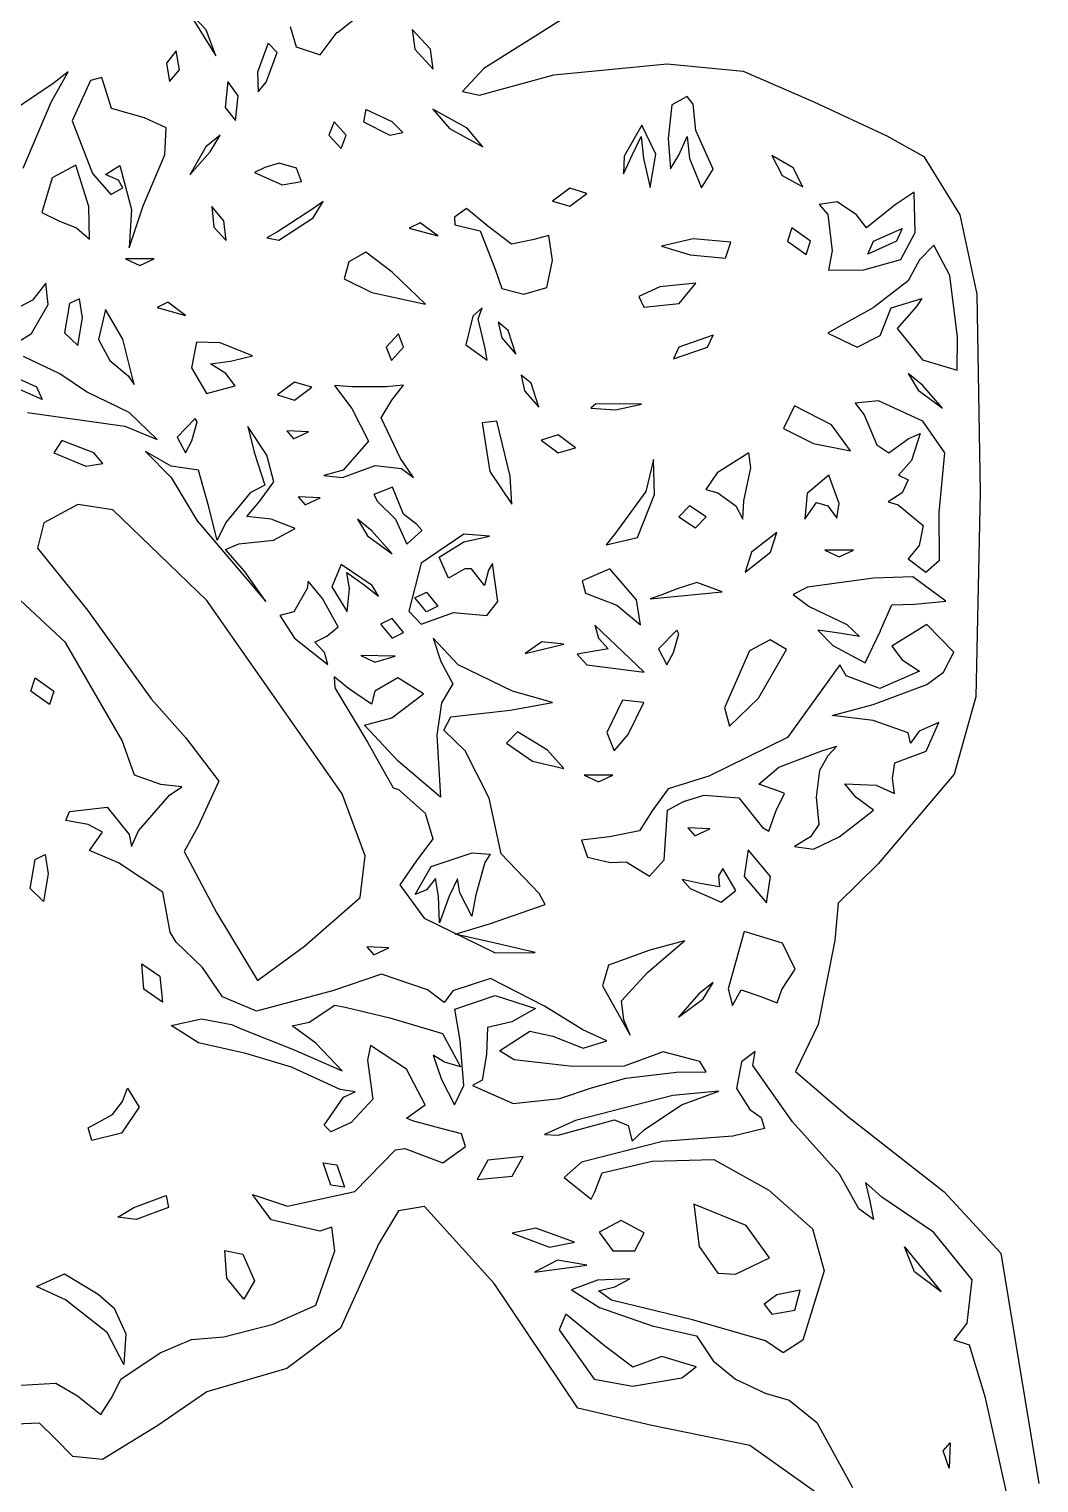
# Model space of a CAD drawing. Extents: x 46 to 171, y 41 to 252.
# Drawn here: x 108.91 to 116.54, y 207.52 to 218.51 of the extents above; entities that cross this region are included whole.
import ezdxf

# ---------------------------------------------------------------- set-up
doc = ezdxf.new("R2010")
doc.units = 0

msp = doc.modelspace()

# ---------------------------------------------------------------- linework, layer by layer
at = {"layer": 'Layer 1'}
for p, q in [((113.387863, 218.868762), (112.347603, 218.213102)), ((110.24952, 218.504743), (110.1064, 218.657203)), ((110.1064, 218.657203), (110.32187, 218.309213)), ((111.24078, 218.486843), (111.48819, 218.682483)), ((110.32187, 218.309213), (110.24947, 218.504743)), ((110.24947, 218.504743), (110.24952, 218.504743)), ((110.883392, 218.531478), (110.93056, 218.376203)), ((111.110485, 218.318064), (111.23956, 218.487153)), ((111.23956, 218.487153), (111.24078, 218.486843)), ((111.94562, 218.359213), (111.8077, 218.509263)), ((111.8077, 218.509263), (111.8276, 218.359213)), ((110.717096, 218.405003), (110.63623, 218.185403)), ((110.786, 218.334203), (110.717096, 218.405003)), ((110.93056, 218.376203), (111.110485, 218.318064)), ((110.02297, 218.347893), (109.94927, 218.254793)), ((110.04677, 218.202243), (110.02297, 218.347893)), ((110.70313, 218.110403), (110.78593, 218.334223)), ((110.78593, 218.334223), (110.786, 218.334203)), ((111.8276, 218.359213), (111.96552, 218.209163)), ((111.96552, 218.209163), (111.94562, 218.359213)), ((111.94562, 218.359213), (111.94562, 218.359213)), ((109.07818, 217.959067), (109.20477, 218.188612)), ((109.20477, 218.188612), (109.09148, 218.101117)), ((109.94927, 218.254793), (109.971683, 218.116193)), ((109.971683, 218.116193), (110.04667, 218.202293)), ((110.04667, 218.202293), (110.04677, 218.202243)), ((110.63623, 218.185403), (110.641405, 218.038081)), ((112.347603, 218.213102), (112.186725, 218.040766)), ((112.315003, 218.011012), (112.878473, 218.165332)), ((112.878473, 218.165332), (113.734583, 218.248132)), ((113.734583, 218.248132), (114.309653, 218.193332)), ((114.309653, 218.193332), (114.842373, 217.960442)), ((109.09148, 218.101117), (108.75244, 217.870657)), ((109.3736, 218.121693), (109.236207, 217.817002)), ((109.4612, 218.145293), (109.3736, 218.121693)), ((109.532877, 217.911101), (109.4612, 218.145293)), ((110.41221, 218.116413), (110.39251, 217.917763)), ((110.49011, 218.007653), (110.41221, 218.116413)), ((110.641405, 218.038081), (110.70313, 218.110403)), ((112.186725, 218.040766), (112.315003, 218.011012)), ((108.86675, 217.458887), (109.07818, 217.959067)), ((110.471823, 217.820401), (110.49001, 218.007663)), ((110.49001, 218.007663), (110.49011, 218.007653)), ((113.768397, 217.937861), (113.74081, 217.683843)), ((113.88642, 218.001063), (113.768397, 217.937861)), ((113.93052, 217.942963), (113.88642, 218.001063)), ((113.95222, 217.743653), (113.93052, 217.942963)), ((114.842373, 217.960442), (115.394253, 217.705462)), ((109.78208, 217.841353), (109.532877, 217.911101)), ((109.945901, 217.765838), (109.78208, 217.841353)), ((110.39251, 217.917763), (110.471823, 217.820401)), ((111.456757, 217.904193), (111.43749, 217.809243)), ((111.65421, 217.809243), (111.456757, 217.904193)), ((112.22278, 217.762403), (111.96272, 217.905723)), ((111.96272, 217.905723), (112.08765, 217.759223)), ((109.236207, 217.817002), (109.3898, 217.420083)), ((109.93609, 217.561353), (109.945901, 217.765838)), ((111.21565, 217.809243), (111.17745, 217.709203)), ((111.30745, 217.709203), (111.21565, 217.809243)), ((111.43749, 217.809243), (111.63765, 217.710743)), ((111.63765, 217.710743), (111.735331, 217.729018)), ((111.65425, 217.809243), (111.65421, 217.809243)), ((111.735331, 217.729018), (111.65425, 217.809243)), ((112.08765, 217.759223), (112.340776, 217.621272)), ((112.22278, 217.762223), (112.22278, 217.762403)), ((112.340776, 217.621272), (112.22278, 217.762223)), ((113.541557, 217.784251), (113.41038, 217.550493)), ((113.64803, 217.567093), (113.541557, 217.784251)), ((114.08148, 217.451583), (113.95222, 217.743653)), ((110.24555, 217.622003), (110.12658, 217.409173)), ((110.353884, 217.709254), (110.24555, 217.622003)), ((110.27825, 217.584203), (110.353884, 217.709254)), ((111.17745, 217.709203), (111.26925, 217.609173)), ((111.26925, 217.609173), (111.30745, 217.709203)), ((111.30745, 217.709203), (111.30745, 217.709203)), ((113.46928, 217.558493), (113.53878, 217.698944)), ((113.53878, 217.698944), (113.55518, 217.533493)), ((113.74081, 217.683843), (113.759585, 217.456282)), ((113.82141, 217.558803), (113.886197, 217.698426)), ((113.886197, 217.698426), (113.90201, 217.533803)), ((115.394253, 217.705462), (115.675308, 217.547597)), ((109.77183, 217.176383), (109.93603, 217.561293)), ((109.93603, 217.561293), (109.93609, 217.561353)), ((110.12658, 217.409173), (110.27828, 217.584233)), ((110.27828, 217.584233), (110.27825, 217.584203)), ((110.80159, 217.498283), (110.69323, 217.463983)), ((110.93232, 217.461383), (110.80159, 217.498283)), ((113.40443, 217.416894), (113.46928, 217.558493)), ((113.41038, 217.550493), (113.40443, 217.416894)), ((113.55518, 217.533493), (113.60458, 217.313724)), ((113.60458, 217.313724), (113.64798, 217.566793)), ((113.64798, 217.566793), (113.64803, 217.567093)), ((113.759585, 217.456282), (113.82141, 217.558803)), ((113.90201, 217.533803), (113.99437, 217.312594)), ((114.68656, 217.461583), (114.52675, 217.556183)), ((114.52675, 217.556183), (114.60415, 217.405243)), ((115.675308, 217.547597), (115.946163, 217.108422)), ((109.08453, 217.387343), (109.006806, 217.125148)), ((109.263286, 217.483463), (109.08453, 217.387343)), ((109.36243, 217.170893), (109.263286, 217.483463)), ((109.3898, 217.420083), (109.529226, 217.261658)), ((109.48691, 217.411103), (109.59527, 217.481503)), ((109.58699, 217.368203), (109.48691, 217.411103)), ((109.59527, 217.481503), (109.68517, 217.148053)), ((110.69323, 217.463983), (110.61393, 217.427083)), ((110.61393, 217.427083), (110.82395, 217.333683)), ((110.93231, 217.461373), (110.93232, 217.461383)), ((110.970309, 217.359769), (110.93231, 217.461373)), ((113.99437, 217.312594), (114.08148, 217.451603)), ((114.08148, 217.451603), (114.08148, 217.451583)), ((114.60415, 217.405243), (114.761079, 217.317979)), ((114.68655, 217.461543), (114.68656, 217.461583)), ((114.761079, 217.317979), (114.68655, 217.461543)), ((109.529226, 217.261658), (109.61799, 217.310503)), ((109.61799, 217.310503), (109.58699, 217.368203)), ((110.82395, 217.333683), (110.970309, 217.359769)), ((112.99788, 217.308663), (112.86784, 217.211763)), ((113.12791, 217.269363), (112.99788, 217.308663)), ((115.601145, 217.279724), (115.45762, 217.182273)), ((115.60952, 216.973263), (115.601145, 217.279724)), ((109.36249, 217.170883), (109.36243, 217.170893)), ((109.367709, 216.922214), (109.36249, 217.170883)), ((109.66667, 216.858443), (109.77183, 217.176383)), ((110.38375, 217.062893), (110.29105, 217.169583)), ((110.29105, 217.169583), (110.30685, 217.015223)), ((111.134004, 217.208741), (111.0473, 217.147093)), ((111.0584, 217.083593), (111.134004, 217.208741)), ((112.86784, 217.211763), (112.99788, 217.172463)), ((112.99788, 217.172463), (113.12791, 217.269363)), ((113.12791, 217.269363), (113.12791, 217.269363)), ((115.0184, 217.206573), (114.884185, 217.186386)), ((114.884185, 217.186386), (114.9483, 217.109573)), ((115.16498, 217.108073), (115.0184, 217.206573)), ((115.45762, 217.182273), (115.24228, 217.008043)), ((109.006806, 217.125148), (109.14023, 217.058583)), ((109.14023, 217.058583), (109.26939, 217.010183)), ((109.68517, 217.148053), (109.66667, 216.858443)), ((110.399302, 216.913107), (110.38365, 217.062923)), ((110.38365, 217.062923), (110.38375, 217.062893)), ((111.0473, 217.147093), (110.78723, 216.979933)), ((110.79833, 216.916433), (111.0584, 217.083593)), ((111.0584, 217.083593), (111.0584, 217.083593)), ((112.217082, 217.154747), (112.12618, 217.090603)), ((112.12618, 217.090603), (112.13018, 217.032203)), ((112.37847, 217.022203), (112.217082, 217.154747)), ((114.9483, 217.109573), (114.9821, 216.834693)), ((115.24228, 217.008043), (115.16498, 217.108073)), ((115.946163, 217.108422), (116.075224, 216.508682)), ((109.26939, 217.010183), (109.367709, 216.922214)), ((110.30685, 217.015223), (110.399302, 216.913107)), ((110.78723, 216.979933), (110.707719, 216.933258)), ((111.86637, 217.046753), (111.78477, 217.007453)), ((111.78477, 217.007453), (112.00088, 216.947853)), ((112.00091, 216.947853), (111.86637, 217.046753)), ((112.00088, 216.947853), (112.00091, 216.947853)), ((112.13018, 217.032203), (112.320374, 216.986766)), ((112.320374, 216.986766), (112.43379, 216.69571)), ((112.556894, 216.886724), (112.37847, 217.022203)), ((112.839592, 216.952313), (112.71608, 216.919613)), ((112.86778, 216.762923), (112.839592, 216.952313)), ((114.67801, 217.008573), (114.64491, 216.908543)), ((114.81828, 216.908543), (114.67801, 217.008573)), ((115.29505, 216.908063), (115.51178, 217.005063)), ((115.51178, 217.005063), (115.46838, 216.908063)), ((115.50064, 216.770044), (115.60956, 216.973233)), ((115.60956, 216.973233), (115.60952, 216.973263)), ((110.707719, 216.933258), (110.79833, 216.916433)), ((112.71608, 216.919613), (112.556894, 216.886724)), ((113.93179, 216.926243), (113.69133, 216.871143)), ((113.69133, 216.871143), (113.90805, 216.805343)), ((114.21494, 216.901543), (113.93179, 216.926243)), ((114.175461, 216.779531), (114.21494, 216.901543)), ((114.21494, 216.901543), (114.21494, 216.901543)), ((114.64491, 216.908543), (114.78518, 216.808503)), ((114.78518, 216.808503), (114.81828, 216.908543)), ((114.81828, 216.908543), (114.81828, 216.908543)), ((114.9821, 216.834693), (114.95498, 216.68991)), ((115.46838, 216.908063), (115.25166, 216.811063)), ((115.25166, 216.811063), (115.29496, 216.908063)), ((115.29496, 216.908063), (115.29505, 216.908063)), ((115.750665, 216.878855), (115.64175, 216.765983)), ((115.87083, 216.64932), (115.750665, 216.878855)), ((109.85538, 216.774233), (109.63866, 216.774233)), ((109.63866, 216.774233), (109.74701, 216.723733)), ((109.74701, 216.723733), (109.85538, 216.774233)), ((109.85538, 216.774233), (109.85538, 216.774233)), ((111.32816, 216.75221), (111.293356, 216.622451)), ((111.457166, 216.825212), (111.32816, 216.75221)), ((111.65413, 216.67411), (111.457166, 216.825212)), ((112.824307, 216.5584), (112.86723, 216.762943)), ((112.86723, 216.762943), (112.86778, 216.762923)), ((113.90805, 216.805343), (114.175461, 216.779531)), ((115.22114, 216.69216), (115.50064, 216.770044)), ((115.64175, 216.765983), (115.55505, 216.60759)), ((111.293356, 216.622451), (111.50153, 216.519957)), ((111.90697, 216.43284), (111.65413, 216.67411)), ((112.43379, 216.69571), (112.484317, 216.551676)), ((114.95498, 216.68991), (115.22114, 216.69216)), ((115.93013, 216.18244), (115.87083, 216.64932)), ((109.037357, 216.591025), (108.93642, 216.463204)), ((109.05392, 216.429504), (109.037357, 216.591025)), ((111.50153, 216.519957), (111.90697, 216.432757)), ((112.484317, 216.551676), (112.65051, 216.50788)), ((112.65051, 216.50788), (112.824307, 216.5584)), ((113.67819, 216.56302), (113.520269, 216.490734)), ((113.95146, 216.59112), (113.67819, 216.56302)), ((113.826077, 216.436503), (113.95146, 216.59111)), ((113.95146, 216.59111), (113.95146, 216.59112)), ((115.55505, 216.60759), (115.29182, 216.40387)), ((116.075224, 216.508682), (116.100853, 215.007692)), ((108.93642, 216.463204), (108.68977, 216.334964)), ((108.929, 216.210314), (109.05392, 216.429504)), ((109.21704, 216.43656), (109.17884, 216.21648)), ((109.29184, 216.473441), (109.21704, 216.43656)), ((109.31354, 216.32781), (109.29184, 216.473441)), ((109.9592, 216.44601), (109.8776, 216.40671)), ((109.8776, 216.40671), (110.09371, 216.34711)), ((110.09374, 216.34711), (109.9592, 216.44601)), ((111.90697, 216.432757), (111.90697, 216.43284)), ((112.336087, 216.404204), (112.2639, 216.34089)), ((112.3059, 216.32099), (112.336087, 216.404204)), ((113.520269, 216.490734), (113.55803, 216.41013)), ((113.55803, 216.41013), (113.826077, 216.436503)), ((115.29182, 216.40387), (115.03175, 216.25972)), ((115.34442, 216.19618), (115.426889, 216.405478)), ((115.426889, 216.405478), (115.66052, 216.47496)), ((115.62012, 216.41546), (115.473658, 216.248852)), ((115.66052, 216.47496), (115.62012, 216.41546)), ((109.279827, 216.118789), (109.31354, 216.32781)), ((109.31354, 216.32781), (109.31354, 216.32781)), ((109.48743, 216.39067), (109.43423, 216.1656)), ((109.61902, 216.16754), (109.48743, 216.39067)), ((110.09371, 216.34711), (110.09374, 216.34711)), ((112.2639, 216.34089), (112.21318, 216.125731)), ((112.3582, 216.09744), (112.3059, 216.32099)), ((112.53177, 216.23381), (112.457757, 216.296073)), ((112.457757, 216.296073), (112.48327, 216.17781)), ((108.74207, 216.094524), (108.929, 216.210314)), ((109.17884, 216.21648), (109.279827, 216.118789)), ((111.70262, 216.20747), (111.61082, 216.10744)), ((111.74082, 216.10744), (111.70262, 216.20747)), ((112.48327, 216.17781), (112.59099, 216.05443)), ((112.53179, 216.23381), (112.53177, 216.23381)), ((112.59099, 216.05443), (112.53179, 216.23381)), ((114.08145, 216.1986), (113.82139, 216.1071)), ((114.03805, 216.1071), (114.08145, 216.1986)), ((115.03175, 216.25972), (114.94825, 216.21342)), ((114.94825, 216.21342), (115.17009, 216.10748)), ((115.17009, 216.10748), (115.34442, 216.19618)), ((115.473658, 216.248852), (115.66342, 216.01053)), ((115.927063, 215.933661), (115.93011, 216.18248)), ((115.93011, 216.18248), (115.93013, 216.18244)), ((109.43423, 216.1656), (109.52093, 216.00736)), ((109.70514, 215.82575), (109.61894, 216.16754)), ((109.61894, 216.16754), (109.61902, 216.16754)), ((110.175399, 216.144403), (110.13701, 215.95189)), ((110.35373, 216.13899), (110.175399, 216.144403)), ((110.598631, 216.041718), (110.35373, 216.13899)), ((111.61082, 216.10744), (111.64902, 216.0074)), ((111.64902, 216.0074), (111.74082, 216.10744)), ((111.74082, 216.10744), (111.74082, 216.10744)), ((112.21318, 216.125731), (112.37444, 216.00859)), ((112.35824, 216.09749), (112.3582, 216.09744)), ((112.37444, 216.00859), (112.35824, 216.09749)), ((113.82139, 216.1071), (113.780952, 216.018465)), ((113.780952, 216.018465), (114.0381, 216.1071)), ((114.0381, 216.1071), (114.03805, 216.1071)), ((109.14306, 215.904954), (108.86812, 216.035524)), ((109.52093, 216.00736), (109.66024, 215.89065)), ((110.281867, 215.981337), (110.43323, 216.00035)), ((110.39713, 215.90735), (110.281867, 215.981337)), ((110.43323, 216.00035), (110.598631, 216.041718)), ((115.66342, 216.01053), (115.927063, 215.933661)), ((108.749911, 215.9045), (108.966631, 215.8075)), ((109.34437, 215.768294), (109.14306, 215.904954)), ((109.66024, 215.89065), (109.70514, 215.82575)), ((110.13701, 215.95189), (110.25246, 215.75619)), ((110.46923, 215.81435), (110.39713, 215.90735)), ((110.91725, 215.84345), (110.78722, 215.74655)), ((111.04729, 215.80415), (110.91725, 215.84345)), ((112.70519, 215.83404), (112.631178, 215.896303)), ((112.631178, 215.896303), (112.65669, 215.77804)), ((115.66351, 215.8201), (115.555154, 215.907366)), ((115.555154, 215.907366), (115.63081, 215.7823)), ((109.010031, 215.7105), (108.793311, 215.8075)), ((108.966631, 215.8075), (109.010031, 215.7105)), ((109.66812, 215.613974), (109.34437, 215.768294)), ((110.25246, 215.75619), (110.46918, 215.81439)), ((110.46918, 215.81439), (110.46923, 215.81435)), ((110.78722, 215.74655), (110.91725, 215.70725)), ((110.91725, 215.70725), (111.04729, 215.80415)), ((111.04729, 215.80415), (111.04729, 215.80415)), ((111.35048, 215.80733), (111.22045, 215.81633)), ((111.22045, 215.81633), (111.35048, 215.64333)), ((111.61054, 215.80733), (111.35048, 215.80733)), ((111.74057, 215.81953), (111.61054, 215.80733)), ((111.65387, 215.70725), (111.74057, 215.81953)), ((112.65669, 215.77804), (112.76441, 215.65466)), ((112.70521, 215.83404), (112.70519, 215.83404)), ((112.76441, 215.65466), (112.70521, 215.83404)), ((115.63081, 215.7823), (115.81525, 215.64501)), ((115.81522, 215.64503), (115.66351, 215.8201)), ((111.35048, 215.64333), (111.477535, 215.395286)), ((111.573191, 215.572466), (111.65387, 215.70725)), ((113.1939, 215.67803), (113.157301, 215.64673)), ((113.157301, 215.64673), (113.3446, 215.63253)), ((113.54065, 215.67603), (113.1939, 215.67803)), ((113.3446, 215.63253), (113.54065, 215.67603)), ((113.54065, 215.67603), (113.54065, 215.67603)), ((114.69701, 215.66371), (114.613735, 215.493193)), ((114.97634, 215.51956), (114.69701, 215.66371)), ((115.33205, 215.70111), (115.15684, 215.68471)), ((115.15684, 215.68471), (115.22454, 215.59471)), ((115.66836, 215.54868), (115.33205, 215.70111)), ((115.81525, 215.64501), (115.81522, 215.64503)), ((108.898799, 215.612018), (109.63342, 215.509564)), ((109.87746, 215.408984), (109.66812, 215.613974)), ((110.16641, 215.56872), (110.029284, 215.426388)), ((110.14171, 215.39887), (110.18211, 215.54142)), ((110.18211, 215.54142), (110.16641, 215.56872)), ((111.71887, 215.26669), (111.573191, 215.572466)), ((112.44574, 215.547145), (112.33673, 215.53464)), ((112.33673, 215.53464), (112.39283, 215.16779)), ((112.54854, 215.13209), (112.44574, 215.547145)), ((114.97634, 215.51953), (114.97634, 215.51956)), ((115.1193, 215.3223), (114.97634, 215.51953)), ((115.22454, 215.59471), (115.32024, 215.36963)), ((115.83427, 215.30717), (115.66836, 215.54868)), ((109.63342, 215.509564), (109.87746, 215.408984)), ((110.029284, 215.426388), (110.09171, 215.30738)), ((110.70837, 215.28951), (110.56432, 215.50667)), ((110.56432, 215.50667), (110.61072, 215.31317)), ((111.02388, 215.46766), (110.85773, 215.47566)), ((110.85773, 215.47566), (110.91013, 215.41526)), ((110.91013, 215.41526), (111.02391, 215.46776)), ((111.02391, 215.46776), (111.02388, 215.46766)), ((112.91116, 215.44357), (112.78113, 215.40427)), ((112.78113, 215.40427), (112.91116, 215.30737)), ((113.04119, 215.34667), (112.91116, 215.44357)), ((114.613735, 215.493193), (114.83997, 215.379)), ((115.41064, 215.30723), (115.55512, 215.41317)), ((115.55512, 215.41317), (115.64702, 215.45357)), ((115.64702, 215.45357), (115.58202, 215.25077)), ((109.158884, 215.40269), (109.0968, 215.30717)), ((109.0968, 215.30717), (109.34031, 215.20867)), ((109.40021, 215.30717), (109.158884, 215.40269)), ((109.467812, 215.228745), (109.40021, 215.30717)), ((109.40021, 215.30717), (109.40021, 215.30717)), ((109.98525, 215.20873), (109.7902, 215.31794)), ((109.7902, 215.31794), (109.98525, 215.12119)), ((110.09171, 215.30738), (110.14171, 215.39888)), ((110.14171, 215.39888), (110.14171, 215.39887)), ((110.61072, 215.31317), (110.693833, 215.064107)), ((111.477535, 215.395286), (111.28548, 215.17758)), ((112.91116, 215.30737), (113.04119, 215.34667)), ((113.04119, 215.34667), (113.04119, 215.34667)), ((114.35258, 215.30716), (114.11233, 215.15711)), ((114.36558, 215.19494), (114.35258, 215.30716)), ((114.83997, 215.379), (115.1193, 215.3223)), ((115.32024, 215.36963), (115.41064, 215.30723)), ((115.79187, 214.85701), (115.83427, 215.30717)), ((109.34031, 215.20867), (109.467812, 215.228745)), ((110.19171, 215.17803), (109.98525, 215.20873)), ((110.760178, 215.088282), (110.70837, 215.28951)), ((111.28048, 215.12058), (111.52659, 215.21188)), ((111.52659, 215.21188), (111.52671, 215.21199)), ((111.52671, 215.21199), (111.72687, 215.18869)), ((111.816451, 215.121996), (111.71887, 215.26669)), ((111.72687, 215.18869), (111.816451, 215.121996)), ((113.63038, 215.25715), (113.57198, 215.01633)), ((113.63938, 214.99275), (113.63038, 215.25715)), ((114.31418, 214.94485), (114.36558, 215.19494)), ((115.58202, 215.25077), (115.482194, 215.138765)), ((109.98525, 215.12119), (110.1803, 214.7942)), ((110.26781, 214.90646), (110.19171, 215.17803)), ((110.65147, 214.93939), (110.760178, 215.088282)), ((111.28548, 215.17758), (111.138612, 215.13798)), ((111.138612, 215.13798), (111.28048, 215.12058)), ((112.39283, 215.16779), (112.559441, 214.92125)), ((112.559441, 214.92125), (112.54849, 215.13209)), ((112.54849, 215.13209), (112.54854, 215.13209)), ((114.11233, 215.15711), (114.026654, 215.032068)), ((114.957771, 215.1407), (114.79161, 215.00065)), ((115.03373, 214.92615), (114.957771, 215.1407)), ((115.482194, 215.138765), (115.55522, 215.10329)), ((115.55522, 215.10329), (115.51182, 215.00709)), ((110.58052, 215.00649), (110.39654, 214.78141)), ((110.693833, 215.064107), (110.58052, 215.00649)), ((111.11053, 214.96745), (110.94438, 214.97545)), ((110.94438, 214.97545), (110.99678, 214.91505)), ((110.99678, 214.91505), (111.11056, 214.96755)), ((111.11056, 214.96755), (111.11053, 214.96745)), ((111.658439, 215.049275), (111.51679, 214.99327)), ((111.51679, 214.99327), (111.54429, 214.94047)), ((111.74092, 214.84524), (111.658439, 215.049275)), ((113.57198, 215.01633), (113.34223, 214.69824)), ((113.5109, 214.66764), (113.63938, 214.99275)), ((114.026654, 215.032068), (114.11833, 215.00706)), ((114.11833, 215.00706), (114.25455, 214.90702)), ((114.79161, 215.00065), (114.77431, 214.80705)), ((115.51182, 215.00709), (115.403868, 214.93749)), ((116.100853, 215.007692), (116.068939, 213.463148)), ((109.278043, 214.918243), (109.02297, 214.78027)), ((109.543729, 214.878047), (109.278043, 214.918243)), ((110.25507, 214.19248), (109.543729, 214.878047)), ((110.332411, 214.648549), (110.26781, 214.90646)), ((110.557134, 214.827166), (110.65147, 214.93939)), ((111.54429, 214.94047), (111.6796, 214.80588)), ((113.90291, 214.90706), (113.82131, 214.82366)), ((114.02913, 214.82366), (113.90291, 214.90706)), ((114.25455, 214.90702), (114.30715, 214.80699)), ((114.30715, 214.80699), (114.31415, 214.94485)), ((114.31415, 214.94485), (114.31418, 214.94485)), ((114.77431, 214.80705), (114.86301, 214.9321)), ((114.86301, 214.9321), (114.86293, 214.93205)), ((114.86293, 214.93205), (114.94833, 214.90705)), ((114.94833, 214.90705), (115.01773, 214.813445)), ((115.01773, 214.813445), (115.03373, 214.92615)), ((115.403868, 214.93749), (115.48082, 214.91409)), ((115.48082, 214.91409), (115.670594, 214.757895)), ((115.792354, 214.497313), (115.79175, 214.85704)), ((115.79175, 214.85704), (115.79187, 214.85701)), ((109.02297, 214.78027), (108.973689, 214.588382)), ((110.1803, 214.7942), (110.70043, 214.18474)), ((110.39654, 214.78141), (110.332411, 214.648549)), ((110.74167, 214.80642), (110.557134, 214.827166)), ((110.922296, 214.736375), (110.74167, 214.80642)), ((111.50252, 214.71972), (111.394168, 214.806997)), ((111.394168, 214.806997), (111.46982, 214.68192)), ((111.6796, 214.80588), (111.765034, 214.616665)), ((111.841, 214.76654), (111.74092, 214.84524)), ((111.8792, 214.72244), (111.841, 214.76654)), ((113.82131, 214.82366), (113.94754, 214.74026)), ((113.94754, 214.74026), (114.02914, 214.82366)), ((114.02914, 214.82366), (114.02913, 214.82366)), ((115.670594, 214.757895), (115.63908, 214.60695)), ((110.49583, 214.62158), (110.75937, 214.64788)), ((110.75937, 214.64788), (110.922296, 214.736375)), ((111.46982, 214.68192), (111.65426, 214.54463)), ((111.65423, 214.54466), (111.50252, 214.71972)), ((111.765034, 214.616665), (111.87923, 214.72238)), ((112.19796, 214.69284), (111.875353, 214.473704)), ((111.87923, 214.72238), (111.8792, 214.72244)), ((112.010355, 214.519475), (112.19596, 214.63594)), ((112.19596, 214.63594), (112.39101, 214.67924)), ((112.39101, 214.67924), (112.19796, 214.69284)), ((113.34223, 214.69824), (113.27213, 214.61394)), ((113.27213, 214.61394), (113.51052, 214.66764)), ((113.51052, 214.66764), (113.5109, 214.66764)), ((114.56274, 214.70696), (114.37255, 214.55691)), ((114.51494, 214.55691), (114.56274, 214.70696)), ((108.973689, 214.588382), (109.35316, 214.11964)), ((110.394447, 214.577506), (110.49583, 214.62158)), ((110.53923, 214.41488), (110.394447, 214.577506)), ((111.65426, 214.54463), (111.65423, 214.54466)), ((114.37255, 214.55691), (114.32475, 214.40686)), ((114.32475, 214.40686), (114.51493, 214.55691)), ((114.51493, 214.55691), (114.51494, 214.55691)), ((115.14343, 214.57316), (114.92671, 214.57316)), ((114.92671, 214.57316), (115.03507, 214.52266)), ((115.03507, 214.52266), (115.14343, 214.57316)), ((115.14343, 214.57316), (115.14343, 214.57316)), ((115.63908, 214.60695), (115.55508, 214.50692)), ((110.70043, 214.18474), (110.53912, 214.41494)), ((110.53912, 214.41494), (110.53923, 214.41488)), ((111.269126, 214.464405), (111.19801, 214.29603)), ((111.50333, 214.30503), (111.269126, 214.464405)), ((111.875353, 214.473704), (111.78184, 214.11065)), ((112.0802, 214.3617), (112.010355, 214.519475)), ((112.20339, 214.4308), (112.0802, 214.3617)), ((112.25409, 214.43137), (112.20339, 214.4308)), ((112.35279, 214.30632), (112.25409, 214.43137)), ((112.38269, 214.42181), (112.35279, 214.30632)), ((112.41279, 214.47171), (112.38269, 214.42181)), ((112.45429, 214.18374), (112.41279, 214.47171)), ((113.300683, 214.431275), (113.09106, 214.34001)), ((113.50177, 214.19695), (113.300683, 214.431275)), ((115.55508, 214.50692), (115.69086, 214.40688)), ((115.69086, 214.40688), (115.792354, 214.497313)), ((109.185997, 213.873603), (108.69247, 214.334594)), ((111.020344, 214.339074), (111.01196, 214.28171)), ((111.12886, 214.20671), (111.020344, 214.339074)), ((111.33175, 214.28123), (111.311323, 214.404407)), ((111.311323, 214.404407), (111.44283, 214.31103)), ((111.44283, 214.31103), (111.552558, 214.225927)), ((111.552558, 214.225927), (111.50333, 214.30503)), ((113.09106, 214.34001), (113.11606, 214.24781)), ((113.95761, 214.32933), (113.79481, 214.27473)), ((114.15004, 214.25783), (113.95761, 214.32933)), ((115.29495, 214.36174), (114.79649, 214.29334)), ((115.59166, 214.36974), (115.29495, 214.36174)), ((115.84098, 214.187689), (115.59166, 214.36974)), ((111.01196, 214.28171), (110.91296, 214.10665)), ((111.246446, 213.993471), (111.12886, 214.20671)), ((111.19801, 214.29603), (111.31479, 214.1066)), ((111.31479, 214.1066), (111.33179, 214.28166)), ((111.33179, 214.28166), (111.33175, 214.28123)), ((111.82748, 214.21215), (111.91418, 214.25625)), ((111.91418, 214.10621), (111.82748, 214.21215)), ((111.82748, 214.21215), (111.82748, 214.21215)), ((111.91418, 214.25625), (112.00088, 214.15031)), ((113.11606, 214.24781), (113.35346, 214.15611)), ((113.50179, 214.1969), (113.50177, 214.19695)), ((113.53149, 214.00926), (113.50179, 214.1969)), ((113.60541, 214.20463), (114.15005, 214.25773)), ((113.70101, 214.23803), (113.60541, 214.20463)), ((113.79481, 214.27473), (113.70101, 214.23803)), ((114.15005, 214.25773), (114.15004, 214.25783)), ((114.79649, 214.29334), (114.68575, 214.23744)), ((114.68575, 214.23744), (114.80763, 214.14764)), ((109.35316, 214.11964), (109.83353, 213.44866)), ((111.276394, 212.730011), (110.25507, 214.19248)), ((110.91296, 214.10665), (110.805186, 214.077591)), ((111.78184, 214.11065), (111.875501, 214.014065)), ((111.875501, 214.014065), (112.11953, 214.10165)), ((112.00088, 214.15031), (111.91418, 214.10621)), ((112.11953, 214.10165), (112.11947, 214.10119)), ((112.11947, 214.10119), (112.36999, 214.07879)), ((112.36999, 214.07879), (112.45429, 214.18374)), ((113.35346, 214.15611), (113.53149, 214.00926)), ((114.80763, 214.14764), (115.09175, 214.00944)), ((115.34766, 213.96421), (115.431948, 214.16015)), ((115.431948, 214.16015), (115.60406, 214.16391)), ((115.60406, 214.16391), (115.84098, 214.187689)), ((110.805186, 214.077591), (110.91696, 213.90658)), ((111.16076, 213.92148), (111.246446, 213.993471)), ((111.65401, 214.05656), (111.56731, 214.01246)), ((111.56731, 214.01246), (111.65401, 213.90652)), ((111.74071, 213.95062), (111.65401, 214.05656)), ((113.56114, 213.64937), (113.18652, 214.0051)), ((113.18652, 214.0051), (113.21442, 213.9066)), ((115.09175, 214.00944), (115.189109, 213.920357)), ((115.698148, 214.01122), (115.43313, 213.84561)), ((115.90162, 213.80081), (115.698148, 214.01122)), ((109.61399, 213.134174), (109.185997, 213.873603)), ((110.91696, 213.90658), (111.16879, 213.70804)), ((111.07113, 213.876296), (111.16076, 213.92148)), ((111.14296, 213.79797), (111.07113, 213.876296)), ((111.65401, 213.90652), (111.74071, 213.95062)), ((111.74071, 213.95062), (111.74071, 213.95062)), ((112.154, 213.70653), (111.96645, 213.9066)), ((111.96645, 213.9066), (112.02255, 213.73154)), ((112.78695, 213.87957), (112.65969, 213.79017)), ((112.95432, 213.86107), (112.78695, 213.87957)), ((113.21442, 213.9066), (113.287119, 213.827382)), ((113.80714, 213.96782), (113.67001, 213.825482)), ((113.78244, 213.79797), (113.82284, 213.94052)), ((113.82284, 213.94052), (113.80714, 213.96782)), ((114.512997, 213.894029), (114.357511, 213.810421)), ((114.63654, 213.8219), (114.512997, 213.894029)), ((115.03485, 213.94424), (114.872904, 213.96814)), ((114.872904, 213.96814), (114.98635, 213.85104)), ((115.189109, 213.920357), (115.03485, 213.94424)), ((115.23093, 213.720521), (115.34762, 213.96369)), ((115.34762, 213.96369), (115.34766, 213.96421)), ((111.14279, 213.79794), (111.14296, 213.79797)), ((111.16879, 213.70804), (111.14279, 213.79794)), ((111.67732, 213.77217), (111.41726, 213.77617)), ((111.41726, 213.77617), (111.52397, 213.72637)), ((111.52397, 213.72637), (111.67732, 213.77247)), ((111.67732, 213.77247), (111.67732, 213.77217)), ((112.65969, 213.79017), (112.95432, 213.86107)), ((112.95432, 213.86107), (112.95432, 213.86107)), ((113.17102, 213.80656), (113.054975, 213.785956)), ((113.054975, 213.785956), (113.12772, 213.70653)), ((113.287119, 213.827382), (113.17102, 213.80656)), ((113.67001, 213.825482), (113.73244, 213.70647)), ((113.73244, 213.70647), (113.78244, 213.79797)), ((113.78244, 213.79797), (113.78244, 213.79797)), ((114.357511, 213.810421), (114.16795, 213.3806)), ((114.42493, 213.4531), (114.63654, 213.82194)), ((114.63654, 213.82194), (114.63654, 213.8219)), ((114.98635, 213.85104), (115.23093, 213.720521)), ((115.43313, 213.84561), (115.51053, 213.74243)), ((115.82402, 213.65018), (115.90162, 213.80081)), ((112.02255, 213.73154), (112.113412, 213.562922)), ((112.56495, 213.50646), (112.154, 213.70653)), ((113.12772, 213.70653), (113.56116, 213.64933)), ((113.56116, 213.64933), (113.56114, 213.64937)), ((115.03987, 213.70678), (114.94807, 213.57901)), ((115.08667, 213.62278), (115.03987, 213.70678)), ((115.64155, 213.65663), (115.34162, 213.52578)), ((115.51053, 213.74243), (115.64155, 213.65663)), ((115.69671, 213.55608), (115.82402, 213.65018)), ((108.923296, 213.50655), (108.956396, 213.60658)), ((108.956396, 213.60658), (109.096666, 213.50655)), ((111.32433, 213.52644), (111.217632, 213.614938)), ((111.217632, 213.614938), (111.221979, 213.532274)), ((111.6992, 213.60647), (111.52372, 213.50644)), ((111.891564, 213.486267), (111.6992, 213.60647)), ((112.113412, 213.562922), (112.02855, 213.41973)), ((114.94807, 213.57901), (114.645135, 213.155565)), ((115.34162, 213.52578), (115.08667, 213.62278)), ((115.29241, 213.4066), (115.69671, 213.55608)), ((108.923306, 213.50655), (108.923296, 213.50655)), ((109.063566, 213.40652), (108.923306, 213.50655)), ((109.096666, 213.50655), (109.063566, 213.40652)), ((109.83353, 213.44866), (110.0936, 213.15638)), ((111.221979, 213.532274), (111.4687, 213.12071)), ((111.499321, 213.409479), (111.32433, 213.52644)), ((111.52372, 213.50644), (111.499321, 213.409479)), ((111.6524, 213.30599), (111.891564, 213.486267)), ((112.86762, 213.42036), (112.56495, 213.50646)), ((113.39779, 213.43845), (113.27839, 213.19539)), ((113.55834, 213.42205), (113.39779, 213.43845)), ((114.205735, 213.241856), (114.42493, 213.4531)), ((116.068939, 213.463148), (115.902843, 212.878582)), ((112.02855, 213.41973), (111.99335, 213.17465)), ((112.09941, 213.31216), (112.54621, 213.36366)), ((112.54621, 213.36366), (112.86762, 213.42036)), ((113.43894, 213.17899), (113.55834, 213.42205)), ((113.55834, 213.42205), (113.55834, 213.42205)), ((114.16795, 213.3806), (114.205735, 213.241856)), ((114.98246, 213.3233), (115.29241, 213.4066)), ((115.29099, 213.2846), (114.98246, 213.3233)), ((111.44713, 213.25009), (111.6524, 213.30599)), ((111.70129, 212.97813), (111.44713, 213.25009)), ((112.046159, 213.212091), (112.09941, 213.31216)), ((112.20632, 213.05554), (112.046159, 213.212091)), ((115.5562, 213.1929), (115.29099, 213.2846)), ((115.78844, 213.2705), (115.6382, 213.2037)), ((115.693006, 213.053638), (115.78844, 213.2705)), ((109.707652, 212.870805), (109.61399, 213.134174)), ((110.0936, 213.15638), (110.345188, 212.827095)), ((111.4687, 213.12071), (111.66375, 212.77641)), ((111.99335, 213.17465), (112.02135, 212.70618)), ((112.602795, 213.199962), (112.52084, 213.11326)), ((112.52084, 213.11326), (112.71588, 212.97683)), ((112.82935, 213.05946), (112.602795, 213.199962)), ((113.27839, 213.19539), (113.332771, 213.054995)), ((113.332771, 213.054995), (113.43894, 213.17899)), ((114.645135, 213.155565), (114.0497, 212.86376)), ((115.573725, 213.114368), (115.5562, 213.1929)), ((115.6382, 213.2037), (115.573725, 213.114368)), ((112.38846, 212.69757), (112.20632, 213.05554)), ((112.82935, 213.05945), (112.82935, 213.05946)), ((112.95428, 212.92303), (112.82935, 213.05945)), ((114.57974, 212.9333), (114.90482, 213.05444)), ((114.94812, 213.01734), (114.88612, 212.90787)), ((114.90482, 213.05444), (115.017917, 213.08974)), ((115.017917, 213.08974), (114.94812, 213.01734)), ((115.45643, 212.96486), (115.693006, 213.053638)), ((112.02135, 212.70618), (111.70129, 212.97813)), ((112.71588, 212.97683), (112.95428, 212.92303)), ((114.42803, 212.80396), (114.57974, 212.9333)), ((114.88612, 212.90787), (114.86142, 212.70627)), ((115.902843, 212.878582), (115.330683, 212.200632)), ((115.43903, 212.84998), (115.45643, 212.96486)), ((109.90603, 212.802024), (109.707652, 212.870805)), ((110.064802, 212.782487), (109.90603, 212.802024)), ((109.97063, 212.719524), (110.064802, 212.782487)), ((110.345188, 212.827095), (110.1854, 212.48152)), ((111.66375, 212.77641), (111.70335, 212.76261)), ((113.3227, 212.87244), (113.10598, 212.87244)), ((113.10598, 212.87244), (113.21434, 212.82194)), ((113.21434, 212.82194), (113.3227, 212.87244)), ((113.3227, 212.87244), (113.3227, 212.87244)), ((113.743046, 212.768013), (113.62159, 212.60184)), ((114.0497, 212.86376), (113.743046, 212.768013)), ((114.57974, 212.75126), (114.42803, 212.80396)), ((115.15969, 212.70628), (115.07829, 212.80658)), ((115.07829, 212.80658), (115.31326, 212.79498)), ((115.31326, 212.79498), (115.451816, 212.733343)), ((115.451816, 212.733343), (115.43903, 212.84998)), ((109.73832, 212.451454), (109.97063, 212.719524)), ((111.451655, 212.261124), (111.276394, 212.730011)), ((111.70335, 212.76261), (111.90481, 212.58566)), ((112.47826, 212.277007), (112.38846, 212.69757)), ((113.736996, 212.607806), (113.85893, 212.6725)), ((113.85893, 212.6725), (114.01296, 212.7198)), ((114.01296, 212.7198), (114.2759, 212.6996)), ((114.2759, 212.6996), (114.45524, 212.47604)), ((114.55844, 212.60547), (114.62204, 212.73426)), ((114.62204, 212.73426), (114.57974, 212.75126)), ((114.86142, 212.70627), (114.88002, 212.49917)), ((115.29483, 212.60625), (115.15969, 212.70628)), ((109.187242, 212.529317), (109.21521, 212.598254)), ((109.21521, 212.598254), (109.501697, 212.628657)), ((109.501697, 212.628657), (109.66682, 212.422254)), ((111.90481, 212.58566), (111.96201, 212.39158)), ((113.62159, 212.60184), (113.524289, 212.450509)), ((113.71122, 212.23103), (113.736996, 212.607806)), ((114.50274, 212.44754), (114.55844, 212.60547)), ((115.1648, 212.50621), (115.29483, 212.60625)), ((109.35732, 212.498854), (109.187242, 212.529317)), ((109.46462, 212.439754), (109.35732, 212.498854)), ((109.36582, 212.302002), (109.46462, 212.439754)), ((109.685095, 212.331535), (109.73832, 212.451454)), ((110.1854, 212.48152), (110.082624, 212.293868)), ((113.524289, 212.450509), (113.29849, 212.40633)), ((114.05775, 212.46649), (113.89159, 212.47449)), ((113.89159, 212.47449), (113.94399, 212.41409)), ((113.94399, 212.41409), (114.05777, 212.46659)), ((114.05777, 212.46659), (114.05775, 212.46649)), ((114.45524, 212.47604), (114.50274, 212.44754)), ((114.88002, 212.49917), (114.81802, 212.40617)), ((115.03477, 212.40617), (115.1648, 212.50621)), ((109.66682, 212.422254), (109.685095, 212.331535)), ((111.96201, 212.39158), (111.83741, 212.22051)), ((113.29849, 212.40633), (113.087885, 212.379294)), ((113.087885, 212.379294), (113.13102, 212.25154)), ((114.81802, 212.40617), (114.697031, 212.331433)), ((114.697031, 212.331433), (114.83972, 212.31317)), ((114.83972, 212.31317), (115.03477, 212.40617)), ((108.918656, 212.01483), (108.956856, 212.23491)), ((108.956856, 212.23491), (109.031656, 212.271791)), ((109.031656, 212.271791), (109.053356, 212.12616)), ((109.58694, 212.208844), (109.36582, 212.302002)), ((110.082624, 212.293868), (110.32685, 211.83269)), ((111.41427, 211.94591), (111.451655, 212.261124)), ((111.83741, 212.22051), (111.713335, 212.043339)), ((111.950653, 212.182153), (112.25962, 212.2839)), ((112.25962, 212.2839), (112.396386, 212.273825)), ((112.396386, 212.273825), (112.35532, 212.2117)), ((112.76591, 211.97727), (112.47826, 212.277007)), ((113.13102, 212.25154), (113.30418, 212.21214)), ((113.30418, 212.21214), (113.4253, 212.21714)), ((113.4253, 212.21714), (113.42537, 212.21673)), ((113.42537, 212.21673), (113.600459, 212.109299)), ((113.600459, 212.109299), (113.71122, 212.23103)), ((114.34639, 212.30609), (114.31619, 212.10601)), ((114.5147, 212.10601), (114.34639, 212.30609)), ((109.053356, 212.12616), (109.019644, 211.917139)), ((109.920642, 211.98698), (109.58694, 212.208844)), ((111.8286, 211.96867), (111.950653, 212.182153)), ((112.35532, 212.2117), (112.28872, 211.96605)), ((114.15455, 212.16558), (114.12205, 212.11078)), ((114.12205, 212.11078), (114.129211, 212.02733)), ((114.25463, 212.00007), (114.15455, 212.16558)), ((114.31619, 212.10601), (114.4845, 211.90594)), ((114.4845, 211.90594), (114.5147, 212.10601)), ((114.5147, 212.10601), (114.5147, 212.10601)), ((115.330683, 212.200632), (115.02734, 211.904768)), ((109.019644, 211.917139), (108.918656, 212.01483)), ((108.918656, 212.01483), (108.918656, 212.01483)), ((111.713335, 212.043339), (111.89601, 211.79164)), ((111.914, 212.00597), (111.8286, 211.96867)), ((111.98375, 212.090196), (111.914, 212.00597)), ((112.0055, 211.95597), (111.98375, 212.090196)), ((112.149632, 212.088749), (112.08732, 211.95596)), ((112.16792, 211.98096), (112.149632, 212.088749)), ((113.98374, 212.05188), (113.848661, 212.082818)), ((113.848661, 212.082818), (113.90784, 212.01408)), ((113.90784, 212.01408), (114.142115, 211.911129)), ((114.129211, 212.02733), (113.98374, 212.05188)), ((114.142115, 211.911129), (114.25459, 212.00008)), ((114.25459, 212.00008), (114.25463, 212.00007)), ((109.97794, 211.685474), (109.920642, 211.98698)), ((110.99359, 211.57784), (111.41428, 211.94591)), ((111.41428, 211.94591), (111.41427, 211.94591)), ((112.01282, 211.75588), (112.0055, 211.95597)), ((112.08732, 211.95596), (112.01282, 211.75588)), ((112.25802, 211.80589), (112.16792, 211.98096)), ((112.28872, 211.96605), (112.25802, 211.80589)), ((112.39084, 211.74664), (112.812889, 211.894925)), ((112.812889, 211.894925), (112.76591, 211.97727)), ((115.02734, 211.904768), (115.001813, 211.622442)), ((110.32685, 211.83269), (110.63659, 211.31987)), ((111.89601, 211.79164), (112.434, 211.52971)), ((110.02334, 211.610174), (109.97794, 211.685474)), ((112.13077, 211.67074), (112.39084, 211.74664)), ((112.43418, 211.60144), (112.13077, 211.67074)), ((114.316218, 211.68933), (114.19648, 211.25574)), ((114.60508, 211.60206), (114.316218, 211.68933)), ((110.22194, 211.416934), (110.02334, 211.610174)), ((110.63659, 211.31987), (110.99359, 211.57784)), ((111.63051, 211.56624), (111.46435, 211.57424)), ((111.46435, 211.57424), (111.51675, 211.51384)), ((111.51675, 211.51384), (111.63053, 211.56634)), ((111.63053, 211.56634), (111.63051, 211.56624)), ((112.434, 211.60101), (112.43418, 211.60144)), ((112.73741, 211.53171), (112.434, 211.60101)), ((113.58562, 211.37894), (113.86454, 211.61881)), ((113.86454, 211.61881), (113.60447, 211.54841)), ((114.70128, 211.40579), (114.60508, 211.60206)), ((115.001813, 211.622442), (114.876913, 210.987852)), ((112.434, 211.52971), (112.73741, 211.53171)), ((113.60447, 211.54841), (113.290258, 211.435338)), ((109.778846, 211.25381), (109.761786, 211.445365)), ((109.761786, 211.445365), (109.897666, 211.35111)), ((109.897666, 211.35111), (109.918766, 211.15478)), ((110.372453, 211.197042), (110.22194, 211.416934)), ((111.57512, 211.368315), (111.20461, 211.241194)), ((111.92307, 211.250194), (111.57512, 211.368315)), ((113.290258, 211.435338), (113.24621, 211.28022)), ((113.388133, 211.16543), (113.58562, 211.37894)), ((114.60138, 211.25221), (114.70128, 211.40579)), ((109.778886, 211.25388), (109.778846, 211.25381)), ((109.918766, 211.15478), (109.778886, 211.25388)), ((111.20461, 211.241194), (110.630775, 211.086518)), ((112.049269, 211.152725), (111.92307, 211.250194)), ((112.11384, 211.242194), (112.049269, 211.152725)), ((112.399206, 211.3343), (112.11384, 211.242194)), ((112.80737, 211.125934), (112.399206, 211.3343)), ((113.24621, 211.28022), (113.45355, 210.90548)), ((114.08126, 211.305658), (113.97293, 211.21841)), ((114.00563, 211.18061), (114.08126, 211.305658)), ((114.19648, 211.25574), (114.22718, 211.13032)), ((114.22718, 211.13032), (114.292811, 211.248896)), ((114.292811, 211.248896), (114.43423, 211.20182)), ((114.567063, 211.151335), (114.60138, 211.25221)), ((110.630775, 211.086518), (110.372453, 211.197042)), ((111.02667, 211.003414), (111.22305, 211.132464)), ((111.22305, 211.132464), (111.30095, 211.117964)), ((111.30095, 211.117964), (111.63666, 211.038164)), ((112.12967, 211.103094), (112.434479, 211.204887)), ((112.434479, 211.204887), (112.73883, 211.108094)), ((113.09705, 210.946424), (112.80737, 211.125934)), ((113.40792, 211.0223), (113.388133, 211.16543)), ((113.97293, 211.21841), (113.82122, 211.04335)), ((113.82122, 211.04335), (114.00566, 211.18064)), ((114.00566, 211.18064), (114.00563, 211.18061)), ((114.43423, 211.20182), (114.4343, 211.20181)), ((114.4343, 211.20181), (114.567063, 211.151335)), ((109.98466, 210.978954), (110.21311, 211.029354)), ((110.21311, 211.029354), (110.44156, 210.987654)), ((111.63666, 211.038164), (112.03553, 210.919774)), ((112.16927, 210.865904), (112.12967, 211.103094)), ((112.56047, 211.008064), (112.376772, 210.964357)), ((112.73883, 211.108094), (112.56047, 211.008064)), ((113.40795, 211.02227), (113.40792, 211.0223)), ((113.45355, 210.90548), (113.40795, 211.02227)), ((110.19144, 210.847524), (109.98466, 210.978954)), ((110.44156, 210.987654), (110.52156, 210.952654)), ((110.52156, 210.952654), (110.91535, 210.796104)), ((110.898461, 210.9767), (111.02667, 211.003414)), ((111.07767, 210.845534), (110.898461, 210.9767)), ((112.03553, 210.919774), (112.171567, 210.667264)), ((112.376772, 210.964357), (112.36946, 210.761004)), ((112.46795, 210.788534), (112.694885, 210.935463)), ((112.694885, 210.935463), (112.86887, 210.899414)), ((112.86887, 210.899414), (113.10005, 210.808714)), ((113.277387, 210.862415), (113.09705, 210.946424)), ((114.876913, 210.987852), (114.703713, 210.632002)), ((110.549, 210.768124), (110.19144, 210.847524)), ((110.91535, 210.796104), (111.27643, 210.637064)), ((111.27643, 210.637064), (111.07767, 210.845534)), ((111.49264, 210.828244), (111.46864, 210.716634)), ((111.76252, 210.649514), (111.49264, 210.828244)), ((112.19817, 210.525624), (112.16927, 210.865904)), ((112.57766, 210.719034), (112.46795, 210.788534)), ((113.10005, 210.808714), (113.277387, 210.862415)), ((110.89338, 210.663704), (110.549, 210.768124)), ((111.46864, 210.716634), (111.508976, 210.42287)), ((112.05043, 210.702364), (111.966232, 210.755662)), ((111.966232, 210.755662), (112.02863, 210.570024)), ((112.171567, 210.667264), (112.05043, 210.702364)), ((112.36946, 210.761004), (112.33626, 210.566834)), ((113.01846, 210.669734), (112.57766, 210.719034)), ((113.704259, 210.779382), (113.40856, 210.672734)), ((113.98096, 210.706134), (113.704259, 210.779382)), ((114.029699, 210.629409), (113.98096, 210.706134)), ((114.29707, 210.704778), (114.25917, 210.504378)), ((114.398632, 210.782259), (114.29707, 210.704778)), ((114.38087, 210.677678), (114.398632, 210.782259)), ((114.6823, 210.250088), (114.38087, 210.677678)), ((111.26271, 210.495644), (110.89338, 210.663704)), ((111.905176, 210.379425), (111.76252, 210.649514)), ((112.02863, 210.570024), (112.126679, 210.38078)), ((113.40856, 210.672734), (113.01846, 210.669734)), ((113.16295, 210.507934), (113.42255, 210.580034)), ((113.42255, 210.580034), (113.80543, 210.627534)), ((113.80543, 210.627534), (114.029699, 210.629409)), ((114.703713, 210.632002), (115.097893, 210.293952)), ((109.616826, 210.40554), (109.655026, 210.50558)), ((109.655026, 210.50558), (109.743575, 210.361243)), ((111.376792, 210.477594), (111.26271, 210.495644)), ((111.28671, 210.438244), (111.376792, 210.477594)), ((112.126679, 210.38078), (112.19817, 210.525624)), ((112.33626, 210.566834), (112.26206, 210.524734)), ((112.26206, 210.524734), (112.570231, 210.390203)), ((112.9226, 210.427234), (113.16295, 210.507934)), ((114.12453, 210.48389), (113.77778, 210.44989)), ((113.8428, 210.38015), (114.12453, 210.48389)), ((114.25917, 210.504378), (114.35867, 210.345498)), ((109.540326, 210.30551), (109.616826, 210.40554)), ((109.743575, 210.361243), (109.609726, 210.16616)), ((111.14185, 210.224774), (111.28671, 210.438244)), ((111.508976, 210.42287), (111.34589, 210.245874)), ((111.7635, 210.277884), (111.905176, 210.379425)), ((112.570231, 210.390203), (112.9226, 210.427234)), ((113.77778, 210.44989), (113.04093, 210.26174)), ((113.56106, 210.19084), (113.8428, 210.38015)), ((109.356716, 210.20547), (109.540326, 210.30551)), ((111.34589, 210.245874), (111.19075, 210.176474)), ((111.8089, 210.257484), (111.7635, 210.277884)), ((112.05328, 210.192084), (111.8089, 210.257484)), ((113.04093, 210.26174), (112.806441, 210.154524)), ((112.9109, 210.14948), (113.33689, 210.26535)), ((113.33689, 210.26535), (113.33692, 210.26528)), ((113.33692, 210.26528), (113.44016, 210.22228)), ((114.35867, 210.345498), (114.44437, 210.284098)), ((114.44437, 210.284098), (114.46927, 210.200398)), ((115.03607, 209.855418), (114.6823, 210.250088)), ((115.097893, 210.293952), (115.827573, 209.722952)), ((109.356756, 210.20546), (109.356716, 210.20547)), ((109.383937, 210.109535), (109.356756, 210.20546)), ((109.609726, 210.16616), (109.383937, 210.109535)), ((111.19075, 210.176474), (111.14185, 210.224774)), ((112.18025, 210.160684), (112.05328, 210.192084)), ((112.20905, 210.064384), (112.18025, 210.160684)), ((112.806441, 210.154524), (112.9109, 210.14948)), ((113.44016, 210.22228), (113.46926, 210.10524)), ((113.46926, 210.10524), (113.56106, 210.19084)), ((114.23139, 210.142998), (113.69937, 210.103298)), ((114.46927, 210.200398), (114.23139, 210.142998)), ((111.372335, 209.724749), (111.6813, 210.039184)), ((111.6813, 210.039184), (111.7501, 210.050384)), ((111.7501, 210.050384), (112.038484, 209.941074)), ((112.038484, 209.941074), (112.20905, 210.064384)), ((113.69937, 210.103298), (113.0856, 209.945828)), ((111.191606, 209.77195), (111.133806, 209.94201)), ((111.133806, 209.94201), (111.236376, 209.92701)), ((111.236376, 209.92701), (111.294176, 209.75695)), ((112.379714, 209.960753), (112.29868, 209.81527)), ((112.64467, 209.98865), (112.379714, 209.960753)), ((112.56311, 209.83957), (112.64471, 209.98864)), ((112.64471, 209.98864), (112.64467, 209.98865)), ((113.0856, 209.945828), (112.95556, 209.829198)), ((113.24326, 209.866787), (113.62035, 209.954368)), ((113.62035, 209.954368), (114.087045, 209.965714)), ((114.087045, 209.965714), (114.50265, 209.735838)), ((112.29868, 209.81527), (112.56311, 209.83957)), ((112.95556, 209.829198), (113.15879, 209.666478)), ((113.18669, 209.720878), (113.24326, 209.866787)), ((115.18233, 209.593608), (115.03607, 209.855418)), ((109.703446, 209.60472), (109.946724, 209.69346)), ((109.946724, 209.69346), (109.963516, 209.60472)), ((110.74094, 209.510814), (110.600126, 209.701007)), ((110.600126, 209.701007), (110.86462, 209.613264)), ((110.86462, 209.613264), (111.372335, 209.724749)), ((111.294176, 209.75695), (111.191596, 209.77195)), ((111.191596, 209.77195), (111.191606, 209.77195)), ((113.15879, 209.666478), (113.18669, 209.720878)), ((114.50265, 209.735838), (114.832941, 209.441687)), ((115.35763, 209.682808), (115.234924, 209.791653)), ((115.234924, 209.791653), (115.26533, 209.650808)), ((115.827573, 209.722952), (116.255799, 209.258709)), ((109.58037, 209.529757), (109.703406, 209.60472)), ((109.703406, 209.60472), (109.703446, 209.60472)), ((109.963516, 209.60472), (109.720006, 209.51172)), ((111.703755, 209.578955), (111.555683, 209.330362)), ((111.900775, 209.610962), (111.703755, 209.578955)), ((112.427023, 209.030262), (111.900775, 209.610962)), ((114.33244, 209.46828), (113.935855, 209.628744)), ((113.935855, 209.628744), (113.97718, 209.30755)), ((115.293467, 209.512003), (115.18233, 209.593608)), ((115.26533, 209.650808), (115.293467, 209.512003)), ((115.74903, 209.416858), (115.35763, 209.682808)), ((109.720006, 209.51172), (109.58037, 209.529757)), ((111.10937, 209.423714), (110.74094, 209.510814)), ((113.38771, 209.50499), (113.21934, 209.417419)), ((113.56109, 209.41089), (113.38771, 209.50499)), ((114.50718, 209.22187), (114.33244, 209.46828)), ((111.198215, 209.455335), (111.10937, 209.423714)), ((111.22175, 209.276154), (111.198215, 209.455335)), ((112.740665, 209.448373), (112.56202, 209.40899)), ((112.56202, 209.40899), (112.8438, 209.30495)), ((113.03373, 209.34089), (112.740665, 209.448373)), ((113.21934, 209.417419), (113.32271, 209.27674)), ((113.491084, 209.275392), (113.56111, 209.41086)), ((113.56111, 209.41086), (113.56109, 209.41089)), ((114.832941, 209.441687), (114.92021, 209.125718)), ((116.040327, 209.057637), (115.74903, 209.416858)), ((110.404226, 209.06957), (110.389226, 209.27966)), ((110.389226, 209.27966), (110.527329, 209.250646)), ((110.527329, 209.250646), (110.613756, 209.04935)), ((111.079127, 208.865904), (111.22175, 209.276154)), ((111.555683, 209.330362), (111.264532, 208.690266)), ((112.8438, 209.30495), (113.03373, 209.34095)), ((113.03373, 209.34095), (113.03373, 209.34089)), ((113.32271, 209.27674), (113.491084, 209.275392)), ((113.97718, 209.30755), (114.117225, 209.105939)), ((115.604786, 209.11817), (115.529186, 209.30534)), ((115.529186, 209.30534), (115.805716, 208.96571)), ((116.255799, 209.258709), (116.390993, 208.447292)), ((112.90581, 209.20487), (112.73252, 209.11427)), ((112.73252, 209.11427), (113.12765, 209.16657)), ((113.12765, 209.16657), (112.90581, 209.20487)), ((113.12765, 209.16657), (113.12765, 209.16657)), ((114.25205, 209.09965), (114.50718, 209.22187)), ((114.50718, 209.22187), (114.50718, 209.22187)), ((108.966626, 209.00519), (109.178875, 209.101974)), ((109.178875, 209.101974), (109.433536, 208.94879)), ((110.404266, 209.06955), (110.404226, 209.06957)), ((110.53429, 208.909848), (110.404266, 209.06955)), ((110.613756, 209.04935), (110.53429, 208.909848)), ((113.058675, 208.086803), (112.427023, 209.030262)), ((113.20715, 209.053218), (113.01225, 208.981818)), ((113.4533, 209.065418), (113.20715, 209.053218)), ((113.33841, 209.004718), (113.4533, 209.065418)), ((114.117225, 209.105939), (114.25205, 209.09965)), ((114.92021, 209.125718), (114.760549, 208.600398)), ((115.604816, 209.11817), (115.604786, 209.11817)), ((115.805716, 208.96571), (115.604816, 209.11817)), ((116.00338, 208.728048), (116.040327, 209.057637)), ((109.185216, 208.90515), (108.966626, 209.00519)), ((109.433536, 208.94879), (109.554446, 208.84154)), ((113.01225, 208.981818), (113.22229, 208.847538)), ((113.214071, 208.973805), (113.33841, 209.004718)), ((113.31247, 208.903752), (113.214071, 208.973805)), ((114.56314, 208.9433), (114.468388, 208.873984)), ((114.73907, 208.9793), (114.56314, 208.9433)), ((114.698219, 208.828552), (114.73904, 208.97933)), ((114.73904, 208.97933), (114.73907, 208.9793)), ((109.502536, 208.65506), (109.185216, 208.90515)), ((109.554446, 208.84154), (109.640746, 208.64782)), ((110.75568, 208.721004), (111.079127, 208.865904)), ((113.22229, 208.847538), (113.62028, 208.709728)), ((113.92529, 208.753998), (113.31247, 208.903752)), ((114.468388, 208.873984), (114.52674, 208.79617)), ((114.52674, 208.79617), (114.698219, 208.828552)), ((110.3818, 208.626204), (110.75568, 208.721004)), ((112.967006, 208.79622), (112.919, 208.67929)), ((113.26162, 208.55879), (112.967006, 208.79622)), ((113.62028, 208.709728), (113.957165, 208.634183)), ((114.47785, 208.596268), (113.92529, 208.753998)), ((115.903, 208.600878), (116.00338, 208.728048)), ((109.502506, 208.65482), (109.502536, 208.65506)), ((109.626466, 208.417744), (109.502506, 208.65482)), ((109.640746, 208.64782), (109.626466, 208.417744)), ((109.90051, 208.505404), (110.13884, 208.605204)), ((110.13884, 208.605204), (110.3818, 208.626204)), ((111.264532, 208.690266), (110.858563, 208.385472)), ((112.919, 208.67929), (113.18304, 208.307027)), ((113.957165, 208.634183), (114.08249, 208.445388)), ((114.610946, 208.504895), (114.47785, 208.596268)), ((114.760549, 208.600398), (114.610946, 208.504895)), ((116.01924, 208.563778), (115.903, 208.600878)), ((109.60439, 208.306344), (109.90051, 208.505404)), ((113.4744, 208.39623), (113.26162, 208.55879)), ((116.14138, 208.165318), (116.01924, 208.563778)), ((110.858563, 208.385472), (110.254903, 208.210412)), ((113.693033, 208.477787), (113.4744, 208.39623)), ((113.95464, 208.39823), (113.693033, 208.477787)), ((113.8447, 208.31603), (113.95464, 208.39823)), ((114.08249, 208.445388), (114.25075, 208.306038)), ((116.390993, 208.447292), (116.544852, 207.517702)), ((108.60896, 208.248104), (109.11318, 208.276154)), ((109.11318, 208.276154), (109.27567, 208.179104)), ((109.53779, 208.172974), (109.60439, 208.306344)), ((113.18304, 208.307027), (113.47198, 208.25209)), ((113.47198, 208.25209), (113.8447, 208.31559)), ((113.8447, 208.31559), (113.8447, 208.31603)), ((114.25075, 208.306038), (114.47624, 208.199178)), ((109.27567, 208.179104), (109.45209, 208.039584)), ((109.45209, 208.039584), (109.53779, 208.172974)), ((110.254903, 208.210412), (109.884483, 207.954882)), ((114.47624, 208.199178), (114.6575, 208.147278)), ((116.317417, 207.372103), (116.14138, 208.165318)), ((113.618253, 207.956352), (113.058675, 208.086803)), ((114.6575, 208.147278), (114.86469, 207.979028)), ((108.98806, 207.972707), (108.685193, 207.959682)), ((109.106233, 207.861082), (108.98806, 207.972707)), ((109.884483, 207.954882), (109.465448, 207.697948)), ((114.35831, 207.80391), (113.618253, 207.956352)), ((114.86469, 207.979028), (115.1352, 207.486488)), ((109.241371, 207.722548), (109.106233, 207.861082)), ((115.821816, 207.7633), (115.874216, 207.8237)), ((115.874216, 207.8237), (115.867216, 207.63196)), ((109.465448, 207.697948), (109.241371, 207.722548)), ((114.872453, 207.438902), (114.35831, 207.80391)), ((115.821716, 207.76326), (115.821816, 207.7633)), ((115.867216, 207.63196), (115.821716, 207.76326))]:
    msp.add_line(p, q, dxfattribs=at)

doc.saveas('drawing.dxf')
